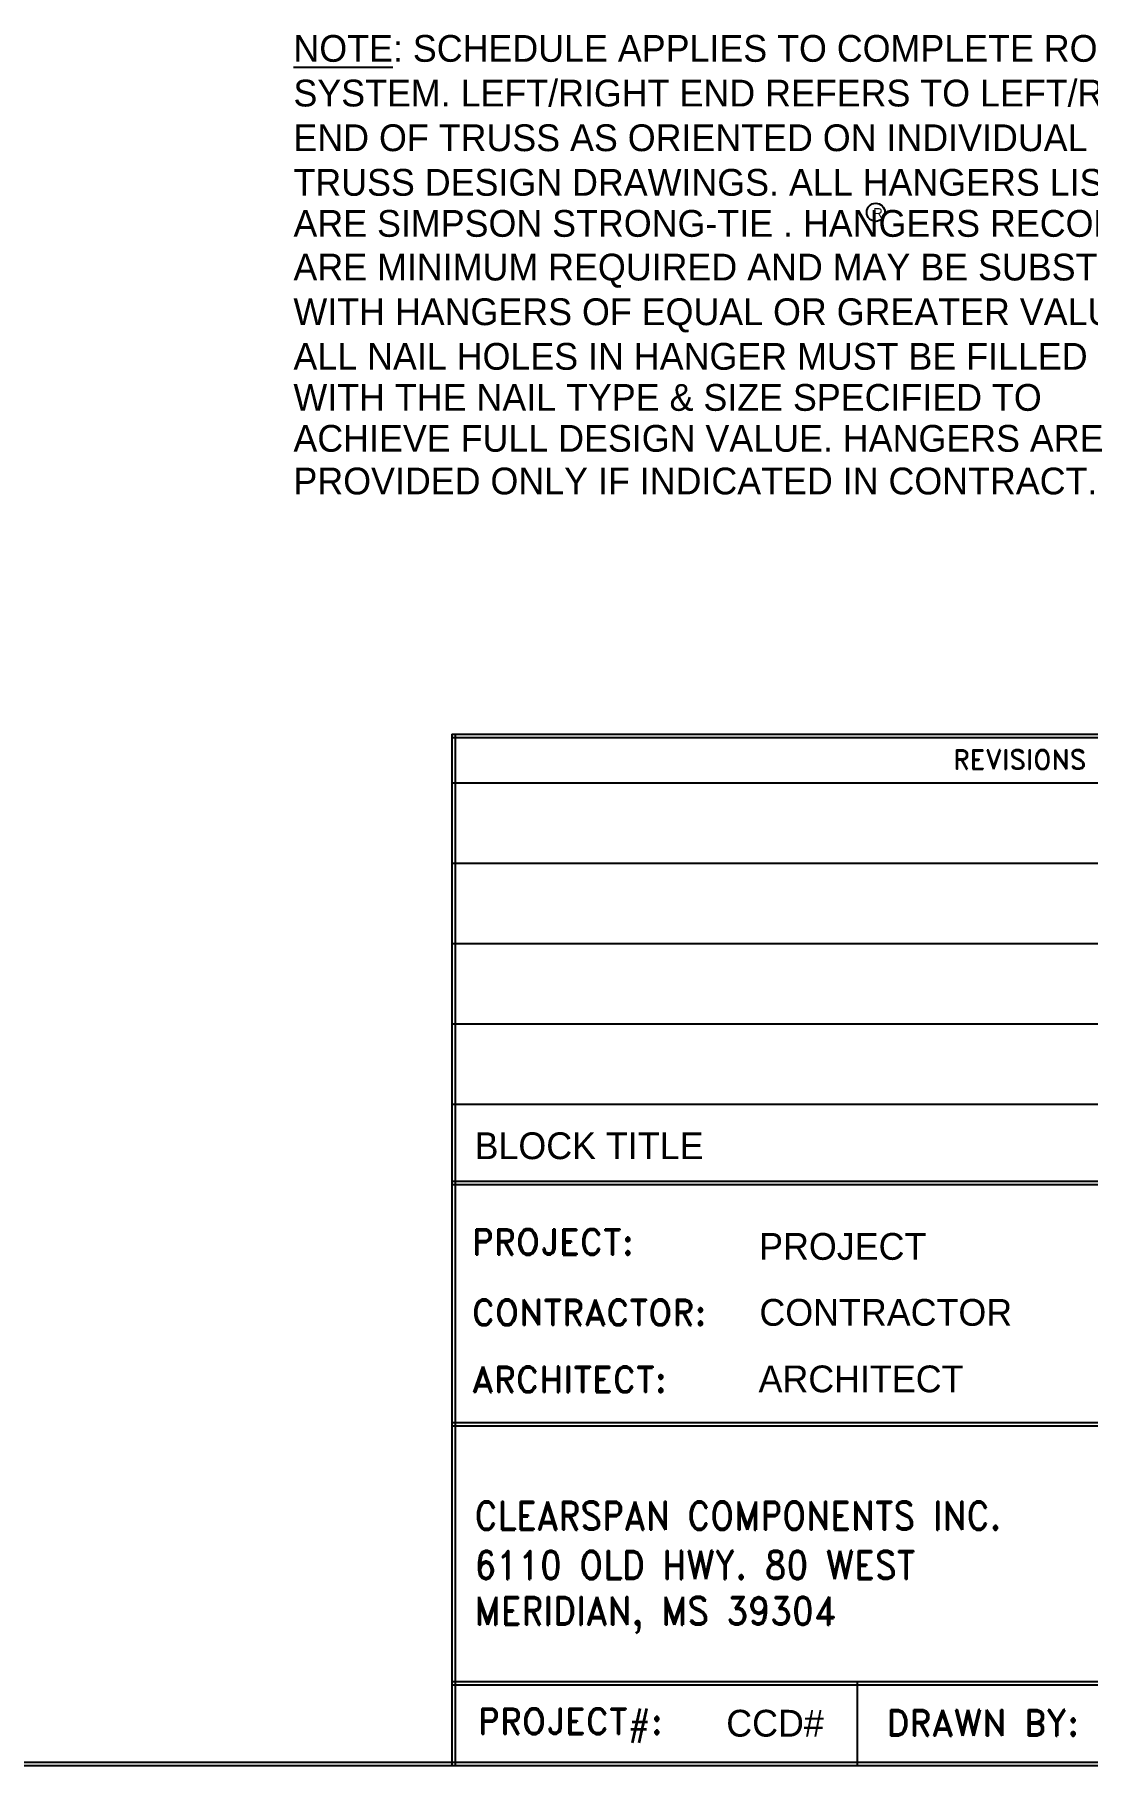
# Paper-space layout 'Roof' of a CAD drawing. Header units: inches. Extents: x 29 to 2208, y 4 to 1132.
# Drawn here: x 1382.3 to 1539.5, y 4.5 to 262.9 of the extents above; entities that cross this region are included whole.
import ezdxf
from ezdxf.enums import TextEntityAlignment as Align

# ---------------------------------------------------------------- set-up
doc = ezdxf.new("R2010")
doc.units = ezdxf.units.IN
doc.header["$LTSCALE"] = 25
doc.header["$MEASUREMENT"] = 0
doc.styles.add('HALF', font='ROMAND', dxfattribs={"height": 0.06})
doc.styles.add('ROMAND', font='ROMAND', dxfattribs={"height": 0.08})

# ---------------------------------------------------------------- blocks, each defined once
blk = doc.blocks.new('HngRoofNote')
blk.add_circle((87.57, 29.64), 1.35)
for s, height, p in [('%%uNOTE%%U: SCHEDULE APPLIES TO COMPLETE ROOF ', 4, (0.6, 52.11)), ('SYSTEM. LEFT/RIGHT END REFERS TO LEFT/RIGHT ', 4, (0.6, 45.44)), ('END OF TRUSS AS ORIENTED ON INDIVIDUAL ', 4, (0.6, 38.77)), ('TRUSS DESIGN DRAWINGS. ALL HANGERS LISTED ', 4, (0.6, 32.11)), ('ARE SIMPSON STRONG-TIE . HANGERS RECOMMENDED ', 4, (0.6, 25.98)), ('R', 1.5, (87.17, 28.77)), ('ARE MINIMUM REQUIRED AND MAY BE SUBSTITUTED ', 4, (0.6, 19.46)), ('WITH HANGERS OF EQUAL OR GREATER VALUE. ', 4, (0.6, 12.79)), ('ALL NAIL HOLES IN HANGER MUST BE FILLED ', 4, (0.6, 6.13)), ('WITH THE NAIL TYPE & SIZE SPECIFIED TO ', 4, (0.6, 0)), ('ACHIEVE FULL DESIGN VALUE. HANGERS ARE ', 4, (0.6, -6.11)), ('PROVIDED ONLY IF INDICATED IN CONTRACT.', 4, (0.6, -12.48))]:
    blk.add_text(s, height=height).set_placement(p)
blk = doc.blocks.new('ROOF HANGER NOTE')
blk.add_blockref('HngRoofNote', (1230.72, 829.65))
blk = doc.blocks.new('LayoutBorder')
for p, q in [((1415.5, 153.94), (1415.5, 0)), ((1415.5, 153.94), (1655.5, 153.94)), ((1415.5, 153.44), (1655.5, 153.44)), ((1416, 153.94), (1416, 0)), ((1415.5, 146.7), (1655.5, 146.7)), ((1415.5, 134.7), (1655.5, 134.7)), ((1415.5, 122.7), (1655.5, 122.7)), ((1415.5, 110.7), (1655.5, 110.7)), ((1415.5, 98.7), (1655.5, 98.7)), ((1415.5, 87.2), (1655.5, 87.2)), ((1415.5, 86.7), (1655.5, 86.7)), ((1415.5, 51.2), (1655.5, 51.2)), ((1415.5, 50.7), (1655.5, 50.7)), ((1415.5, 12.5), (1655.5, 12.5)), ((1415.5, 12), (1655.5, 12)), ((1476.09, 0), (1476.09, 12.5)), ((0, 0.5), (1656, 0.5)), ((0, 0), (1656, 0))]:
    blk.add_line(p, q)
at = {"style": 'HALF'}
blk.add_text('REVISIONS', height=2.88, dxfattribs=at).set_placement((1500.32, 148.72), align=Align.CENTER)
at = {"style": 'ROMAND'}
for s, p in [('PROJECT:', (1418.5, 76.23)), ('CONTRACTOR:', (1418.5, 65.7)), ('ARCHITECT:', (1418.5, 55.71)), ('PROJECT#:', (1419.4, 4.66)), ('DRAWN BY:', (1480.41, 4.43))]:
    blk.add_text(s, height=3.84, dxfattribs=at).set_placement(p)
at = {"style": 'ROMAND', "width": 0.9}
for s, p in [('CLEARSPAN COMPONENTS INC.', (1418.91, 35.16)), ('6110 OLD HWY. 80 WEST', (1418.91, 27.8)), ('MERIDIAN, MS 39304  ', (1418.91, 20.96))]:
    blk.add_text(s, height=4.224, dxfattribs=at).set_placement(p)
for tag, p, height in [('BTITLE', (1418.93, 90.51), 4), ('PROJECTNAME', (1461.42, 75.48), 4), ('CONTRACTOR', (1461.47, 65.64), 4), ('ARCHITECT', (1461.34, 55.71), 4), ('PAGETITLE', (215.06, 27.12), 24), ('SCALE', (215.31, 11), 4)]:
    blk.add_attdef(tag, p, '', height=height)
for tag, p in [('PROJECTNUMBER', (1463.8, 4.29)), ('DRAFTER', (1527.56, 4.32)), ('DATE', (1583.39, 4.26)), ('PAGE', (1642.51, 4.31))]:
    blk.add_attdef(tag, text='', height=4).set_placement(p, align=Align.CENTER)

psp = doc.layouts.new('Roof')

# ---------------------------------------------------------------- block references
at = {"lineweight": -3}
ref = psp.add_blockref('LayoutBorder', (29.05, 4.47), dxfattribs=at)
ref.add_attrib('ARCHITECT', 'ARCHITECT', (1490.38, 60.17), dxfattribs={"height": 4})
ref.add_attrib('CONTRACTOR', 'CONTRACTOR', (1490.51, 70.1), dxfattribs={"height": 4})
ref.add_attrib('PROJECTNAME', 'PROJECT', (1490.47, 79.95), dxfattribs={"height": 4})
ref.add_attrib('BTITLE', 'BLOCK TITLE', (1447.97, 94.98), dxfattribs={"height": 4})
ref.add_attrib('PROJECTNUMBER', 'CCD#', dxfattribs={"height": 4}).set_placement((1492.84, 8.76), align=Align.CENTER)
psp.add_blockref('ROOF HANGER NOTE', (189.6, -622.94))

doc.saveas('drawing.dxf')
